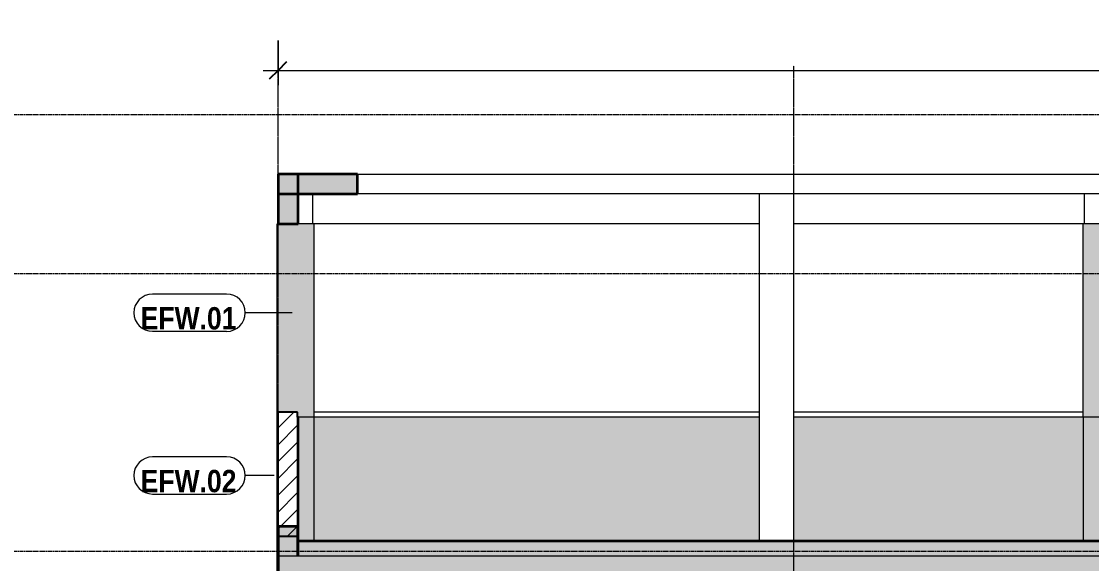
# Model space of a CAD drawing. Header units: millimetres. Extents: x -92143 to -2058, y -8802 to 35300.
# Drawn here: x -80823 to -70037, y 29275 to 34739 of the extents above; entities that cross this region are included whole.
import ezdxf

# ---------------------------------------------------------------- set-up
doc = ezdxf.new("R2010")
doc.units = ezdxf.units.MM
doc.linetypes.add('Centre', pattern=[31.75, 6.35, -4.7625, 15.875, -4.7625])
doc.linetypes.add('Grid Line', pattern=[22.225, 12.7, -3.175, 3.175, -3.175])
for name, color, linetype, lineweight in [('0-1', 7, 'Continuous', 5), ('A-ANNO-DIMS', 211, 'Continuous', 9), ('A-ANNO-DIMS-150', 211, 'Continuous', 9), ('A-DETL-GENF-1', 7, 'Continuous', 9), ('A-DETL-THIN', 151, 'Continuous', 9), ('A-FLOR-1', 10, 'Continuous', 35), ('A-FLOR-2', 7, 'Continuous', 9), ('A-FLOR-3', 192, 'Continuous', 35), ('A-FLOR-LEVL-2', 51, 'Centre', 9), ('A-FLOR-PATT-1', 7, 'Continuous', 9), ('A-FLOR-PATT-3', 8, 'Continuous', 9), ('A-WALL', 113, 'Continuous', 9), ('A-WALL-3', 113, 'Continuous', 25), ('A-WALL-IDEN', 211, 'Continuous', 9), ('A-WALL-PATT-3', 111, 'Continuous', 5), ('A-WALL-PATT-4', 111, 'Continuous', 9), ('I-WALL', 2, 'Continuous', 9), ('I-WALL-3', 2, 'Continuous', 25), ('S-BEAM-1', 12, 'Continuous', 5), ('S-BEAM-2', 7, 'Continuous', 9), ('S-BEAM-3', 10, 'Continuous', 35), ('S-COLS-1', 7, 'Continuous', 9), ('S-GRID-1', 1, 'Grid Line', 9)]:
    doc.layers.add(name, color=color, linetype=linetype, lineweight=lineweight)
doc.styles.add('Arial_B', font='arialbd.ttf', dxfattribs={"width": 0.85, "height": 225})
doc.styles.add('UTM Avo', font='', dxfattribs={"width": 0.9, "height": 375})
doc.styles.get('UTM Avo').set_extended_font_data('UTM Avo')
doc.dimstyles.new('1_Dim_chi_tiet_2_5', dxfattribs={"dimscale": 304.8, "dimtxt": 374.737856, "dimasz": 0.590551, "dimexe": 0.492126, "dimexo": 0.0625, "dimgap": 0.049213, "dimtad": 1, "dimdec": 0, "dimrnd": 5, "dimzin": 0, "dimdsep": 46, "dimtxsty": 'UTM Avo', "dimblk1": 'OBLIQUE', "dimblk2": 'OBLIQUE', "dimsah": 1, "dimcen": 0.09, "dimdle": 0.492126, "dimazin": 0, "dimtfac": 1, "dimtdec": 4, "dimtix": 1, "dimtmove": 0, "dimatfit": 3, "dimfxl": 0.984252, "dimfxlon": 1, "dimtvp": 1, "dimtolj": 1, "dimtzin": 0, "dimarcsym": 2})

# ---------------------------------------------------------------- blocks, each defined once
blk = doc.blocks.new('NCV_TKTC_KET CAU_rvt-1-TKCS_MẶT CẮT E')
at = {"layer": 'A-FLOR-PATT-1'}
h = blk.add_hatch(color=256, dxfattribs=at)
h.paths.add_polyline_path([(-17237, 33000), (-17237, 33200), (-18037, 33200), (-18037, 33000)])
h.paths.add_polyline_path([(-77435, 33000), (-77435, 33200), (-78235, 33200), (-78235, 33000)])
blk.add_hatch(color=256, dxfattribs=at).paths.add_polyline_path([(-78237, 29150), (-78233, 29150), (-78233, 29350), (-78237, 29350)])
at = {"layer": 'S-BEAM-1'}
for points in [[(-78235, 32700), (-78035, 32700), (-78035, 33200), (-78235, 33200)], [(-78130, 29350), (-78037, 29350), (-78037, 29650), (-78237, 29650), (-78237, 29350), (-78233, 29350)], [(-78237, 28750), (-78233, 28750), (-78233, 29350), (-78237, 29350), (-78237, 29109)]]:
    blk.add_hatch(color=256, dxfattribs=at).paths.add_polyline_path(points)
at = {"layer": 'A-FLOR-1'}
for p, q in [((-77435, 33200), (-78235, 33200)), ((-78235, 33200), (-78235, 33000)), ((-77435, 33000), (-77435, 33200)), ((-78235, 33000), (-77435, 33000)), ((-78233, 29350), (-78237, 29350)), ((-78237, 29350), (-78237, 29150))]:
    blk.add_line(p, q, dxfattribs=at)
at = {"layer": 'A-FLOR-2'}
for p, q in [((-77435, 33200), (-37787, 33200)), ((-37787, 33000), (-77435, 33000))]:
    blk.add_line(p, q, dxfattribs=at)
at = {"layer": 'S-BEAM-2'}
for p, q in [((-73387, 32700), (-77877, 32700)), ((-70122, 32700), (-73037, 32700))]:
    blk.add_line(p, q, dxfattribs=at)
at = {"layer": 'S-BEAM-3'}
for p, q in [((-78035, 33200), (-78235, 33200)), ((-78235, 33200), (-78235, 32700)), ((-78035, 32700), (-78035, 33200)), ((-78235, 32700), (-78035, 32700)), ((-78037, 29650), (-78237, 29650)), ((-78237, 29650), (-78237, 29350)), ((-78037, 29350), (-78037, 29650)), ((-78237, 29350), (-78237, 28750))]:
    blk.add_line(p, q, dxfattribs=at)
at = {"layer": 'S-COLS-1'}
for p, q in [((-78237, 32700), (-78237, 33200)), ((-78235, 33200), (-78237, 33200)), ((-77887, 32700), (-77887, 33000)), ((-73387, 33000), (-73387, 29500)), ((-73037, 29500), (-73037, 33000)), ((-70112, 33000), (-70112, 32700))]:
    blk.add_line(p, q, dxfattribs=at)
blk = doc.blocks.new('DIMBLOCK44-TKCS_MẶT CẮT E')
at = {"layer": 'A-ANNO-DIMS-150'}
for p, q in [((-78237, 34546), (-78237, 34096)), ((-78237, 34246), (-78237, 34546)), ((-37787, 33946), (-37787, 34396)), ((-78387, 34246), (-37787, 34246)), ((-37787, 34246), (-37787, 33946))]:
    blk.add_line(p, q, dxfattribs=at)
at = {"layer": 'A-ANNO-DIMS-150', "lineweight": 25}
for p, q in [((-78237, 34246), (-78147, 34336)), ((-37787, 34246), (-37697, 34336)), ((-78237, 34246), (-78327, 34156)), ((-37787, 34246), (-37877, 34156))]:
    blk.add_line(p, q, dxfattribs=at)
at = {"layer": 'A-ANNO-DIMS-150', "color": 0, "insert": (-58654, 34734), "char_height": 375, "width": 1540.59, "attachment_point": 1, "line_spacing_factor": 1.110334, "style": 'UTM Avo'}
blk.add_mtext('40450', dxfattribs=at)
blk = doc.blocks.new('_Oblique')
at = {"color": 0, "linetype": 'ByBlock', "lineweight": -2}
blk.add_line((-0.5, -0.5), (0.5, 0.5), dxfattribs=at)
blk = doc.blocks.new('CTL_WALL TAG NO MARK - 10-2062273-TKCS_MẶT CẮT E')
at = {"layer": 'A-WALL-IDEN'}
for p, q in [((-78866, 11135), (-79614, 11135)), ((-79614, 10760), (-78866, 10760))]:
    blk.add_line(p, q, dxfattribs=at)
for centre, radius, start, end in [((-79614, 10947), 187, 90, 270), ((-78866, 10947), 188, 270, 90)]:
    blk.add_arc(centre, radius, start, end, dxfattribs=at)

msp = doc.modelspace()

# ---------------------------------------------------------------- hatches: boundary and pattern name
at = {"layer": 'A-DETL-GENF-1'}
h = msp.add_hatch(color=256, dxfattribs=at)
h.paths.add_polyline_path([(-17535.3, 28750), (-17236.9, 28750), (-17236.9, 29350), (-33860.3, 29350), (-33860.3, 28900), (-33460.3, 28900), (-33460.3, 29150), (-30635.3, 29150), (-30635.3, 28950), (-30435.3, 28950), (-30435.3, 29150), (-25735.7, 29150), (-25735.7, 28900), (-25335.7, 28900), (-25335.7, 29150), (-22435.3, 29150), (-22435.3, 28950), (-22235.3, 28950), (-22235.3, 29150), (-17535.3, 29150), (-17535.3, 29109.5)])
h.paths.add_polyline_path([(-77935.7, 28750), (-77935.7, 29150), (-73233.6, 29150), (-73233.6, 28950), (-73033.3, 28950), (-73033.3, 29150), (-70108.5, 29150), (-70108.5, 28900), (-69708.5, 28900), (-69708.5, 29150), (-65032.3, 29150), (-65032.3, 28950), (-64832.3, 28950), (-64832.3, 29150), (-61933.6, 29150), (-61933.6, 28900), (-61533.6, 28900), (-61533.6, 29150), (-56833.3, 29150), (-56833.3, 28950), (-56633.3, 28950), (-56633.3, 29150), (-53733.2, 29150), (-53733.2, 28900), (-53333.2, 28900), (-53333.2, 29150), (-48635.6, 29150), (-48635.6, 28950), (-48435.6, 28950), (-48435.6, 29150), (-45535.3, 29150), (-45535.3, 28900), (-45134.4, 28900), (-45134.4, 29150), (-40434.4, 29150), (-40434.4, 28950), (-40234.4, 28950), (-40234.4, 29150), (-37335.6, 29150), (-37335.6, 28900), (-36935.6, 28900), (-36935.6, 29350), (-78233.3, 29350), (-78233.3, 28750)])
at = {"layer": 'A-FLOR-PATT-3'}
h = msp.add_hatch(dxfattribs=at)
h.set_pattern_fill('FP_2', color=256, style=0, pattern_type=2)
h.set_pattern_definition([(0, (-51987.05, 14125), (609.6, 152.4), [50.292, -406.908, 50.292, -406.908, -2438.4]), (0, (-51987.05, 14125), (609.6, 152.4), [-914.4, 50.292, -864.108, 50.292, -406.908, -1066.8]), (0, (-51987.05, 14125), (609.6, 152.4), [-2286, 50.292, -254.508, 50.292, -711.708]), (120, (-51758.45, 14201.2), (-436.7823, 451.7291), [50.292, -406.908, 50.292, -2845.308]), (120, (-51758.45, 14201.2), (-436.7823, 451.7291), [-507.492, -406.908, 50.292, -864.108, -1524]), (120, (-51758.45, 14201.2), (-436.7823, 451.7291), [-1828.8, 50.292, -406.908, 50.292, -1016.508]), (120, (-51758.45, 14201.2), (-436.7823, 451.7291), [-2336.292, -254.508, 50.292, -711.708]), (240, (-51682.25, 14506), (-172.8177, -604.1291), [50.292, -406.908, 50.292, -406.908, -2438.4]), (240, (-51682.25, 14506), (-172.8177, -604.1291), [-914.4, 50.292, -864.108, 50.292, -406.908, -1066.8]), (240, (-51682.25, 14506), (-172.8177, -604.1291), [-2286, 50.292, -254.508, 50.292, -711.708])])
h.paths.add_polyline_path([(-17436.9, 29350), (-17436.9, 29500), (-33636.9, 29500), (-33636.9, 29350), (-17535.3, 29350)])
h.paths.add_polyline_path([(-78039, 29350), (-37237.4, 29350), (-37237.4, 29500), (-78039, 29500)])
at = {"layer": 'A-WALL-PATT-3'}
for points in [[(-78246.9, 30750), (-78239, 30750), (-78239, 30800), (-78236.9, 30800), (-78236.9, 32700), (-78246.9, 32700), (-78246.9, 31544.4)], [(-77886.9, 30750), (-77886.9, 32700), (-78236.9, 32700), (-78236.9, 30800), (-78039, 30800), (-78039, 30750), (-78029, 30750)], [(-77876.9, 30750), (-77876.9, 32700), (-77886.9, 32700), (-77886.9, 30750)], [(-70111.9, 30750), (-70111.9, 32700), (-70121.9, 32700), (-70121.9, 30750)], [(-70111.9, 30750), (-69761.9, 30750), (-69761.9, 32700), (-70111.9, 32700), (-70111.9, 31544.4)], [(-78029, 29500), (-77886.9, 29500), (-77886.9, 30750), (-78029, 30750), (-78029, 29550)], [(-77876.9, 29500), (-77876.9, 30750), (-77886.9, 30750), (-77886.9, 29500)], [(-69807.1, 29500), (-69761.9, 29500), (-69761.9, 30750), (-70121.9, 30750), (-70121.9, 29500)]]:
    msp.add_hatch(color=256, dxfattribs=at).paths.add_polyline_path(points)
h = msp.add_hatch(color=256, dxfattribs=at)
h.paths.add_polyline_path([(-77876.9, 29500), (-73386.9, 29500), (-73386.9, 30750), (-77876.9, 30750), (-77876.9, 29718.2)])
h.paths.add_polyline_path([(-70121.9, 29500), (-70121.9, 30750), (-73036.9, 30750), (-73036.9, 29500), (-71040.2, 29500)])
at = {"layer": 'A-WALL-PATT-4'}
h = msp.add_hatch(dxfattribs=at)
h.set_pattern_fill('FP_1', color=256, style=0, pattern_type=2)
h.set_pattern_definition([(45, (-51987.05, 14125), (-84.8528, 84.8528), [])])
h.paths.add_polyline_path([(-78039, 29550), (-78039, 30800), (-78239, 30800), (-78239, 29550), (-78130.4, 29550)])

# ---------------------------------------------------------------- linework, layer by layer
at = {"layer": 'A-DETL-THIN'}
for p, q in [((-37237.4, 29350), (-78233.3, 29350)), ((-78233.3, 29350), (-78233.3, 28750))]:
    msp.add_line(p, q, dxfattribs=at)
at = {"layer": 'A-FLOR-3'}
for p, q in [((-37237.4, 29500), (-78039, 29500)), ((-78039, 29500), (-78039, 29350))]:
    msp.add_line(p, q, dxfattribs=at)
at = {"layer": 'A-FLOR-LEVL-2'}
for p, q in [((-92142.8, 33800), (-5549.7, 33800)), ((-92142.8, 32200), (-5549.7, 32200)), ((-92142.8, 29400), (-5549.7, 29400))]:
    msp.add_line(p, q, dxfattribs=at)
at = {"layer": 'A-WALL'}
for p, q in [((-78246.9, 30750), (-78246.9, 32700)), ((-78246.9, 32700), (-78236.9, 32700)), ((-77876.9, 32700), (-78035.3, 32700)), ((-77876.9, 32700), (-77876.9, 30750)), ((-70121.9, 30750), (-70121.9, 32700)), ((-69751.9, 32700), (-70121.9, 32700)), ((-73386.9, 30800), (-77876.9, 30800)), ((-70121.9, 30800), (-73036.9, 30800))]:
    msp.add_line(p, q, dxfattribs=at)
at = {"layer": 'A-WALL-3'}
for p, q in [((-78039, 30800), (-78239, 30800)), ((-78239, 30800), (-78239, 29550)), ((-78039, 30750), (-78039, 30800)), ((-78239, 29550), (-78039, 29550)), ((-78236.9, 29350), (-78246.9, 29350)), ((-78246.9, 29350), (-78246.9, 28314.4)), ((-78236.9, 29200), (-78236.9, 29350))]:
    msp.add_line(p, q, dxfattribs=at)
at = {"layer": 'A-WALL-IDEN'}
for p, q in [((-78095.5, 31803.4), (-78567.8, 31803.4)), ((-78275.8, 30163.3), (-78567.8, 30163.3))]:
    msp.add_line(p, q, dxfattribs=at)
at = {"layer": 'I-WALL'}
for p, q in [((-73386.9, 30750), (-78029, 30750)), ((-77876.9, 30750), (-77876.9, 29500)), ((-40586.9, 30750), (-73036.9, 30750)), ((-70121.9, 30750), (-70121.9, 29500))]:
    msp.add_line(p, q, dxfattribs=at)
at = {"layer": 'I-WALL-3'}
for p, q in [((-78236.9, 30750), (-78246.9, 30750)), ((-78246.9, 30750), (-78246.9, 29350)), ((-78236.9, 29350), (-78236.9, 30750)), ((-78039, 30750), (-78039, 29500)), ((-78029, 30750), (-78039, 30750)), ((-78029, 29350), (-78029, 30750)), ((-78246.9, 29350), (-78236.9, 29350))]:
    msp.add_line(p, q, dxfattribs=at)
at = {"layer": 'S-GRID-1'}
for p, q in [((-78236.9, 30542.5), (-78236.9, 34292.5)), ((-73036.9, 30542.5), (-73036.9, 34292.5)), ((-78236.9, -3701.5), (-78236.9, 30542.5)), ((-73036.9, -3701.5), (-73036.9, 30542.5))]:
    msp.add_line(p, q, dxfattribs=at)

# ---------------------------------------------------------------- block references
at = {"layer": '0-1'}
msp.add_blockref('NCV_TKTC_KET CAU_rvt-1-TKCS_MẶT CẮT E', (0, 0), dxfattribs=at)
at = {"layer": 'A-WALL-IDEN'}
for p in [(111.1, 20856.2), (111.1, 19216.1)]:
    msp.add_blockref('CTL_WALL TAG NO MARK - 10-2062273-TKCS_MẶT CẮT E', p, dxfattribs=at)

# ---------------------------------------------------------------- texts
at = {"layer": 'A-WALL-IDEN', "char_height": 225, "width": 995.775, "attachment_point": 5, "line_spacing_factor": 0.936439, "style": 'Arial_B'}
for s, insert in [('\\pt6.37425,12.75075,19.125,25.49925,31.87575,38.25,44.62425,51.00075,57.375,63.74925,70.12575,76.5,82.87425,89.25075,95.625,101.99925,108.37575,114.75,121.12425,127.50075,133.875,140.24925,146.62575,153,159.37425,165.75075,172.125,178.49925,184.87575,191.25,197.62425,204.00075;EFW.01', (-79138.4, 31745.4)), ('\\pt6.37425,12.75075,19.125,25.49925,31.87575,38.25,44.62425,51.00075,57.375,63.74925,70.12575,76.5,82.87425,89.25075,95.625,101.99925,108.37575,114.75,121.12425,127.50075,133.875,140.24925,146.62575,153,159.37425,165.75075,172.125,178.49925,184.87575,191.25,197.62425,204.00075;EFW.02', (-79138.4, 30105.3))]:
    msp.add_mtext(s, dxfattribs=dict(at, insert=insert))

# ---------------------------------------------------------------- dimensions: what is measured, and where the dimension line sits
at = {"layer": 'A-ANNO-DIMS'}
dim = msp.add_linear_dim(base=(-37786.9, 34246.4), p1=(-78236.9, 34546.4), p2=(-37786.9, 33946.4), dimstyle='1_Dim_chi_tiet_2_5', override={"dimpost": '<>', "dimfxl": 40454.449693}, dxfattribs=at)
dim.commit()
dim.dimension.update_dxf_attribs({"geometry": 'DIMBLOCK44-TKCS_MẶT CẮT E', "text_midpoint": (-58011.9, 34455.5)})

doc.saveas('drawing.dxf')
